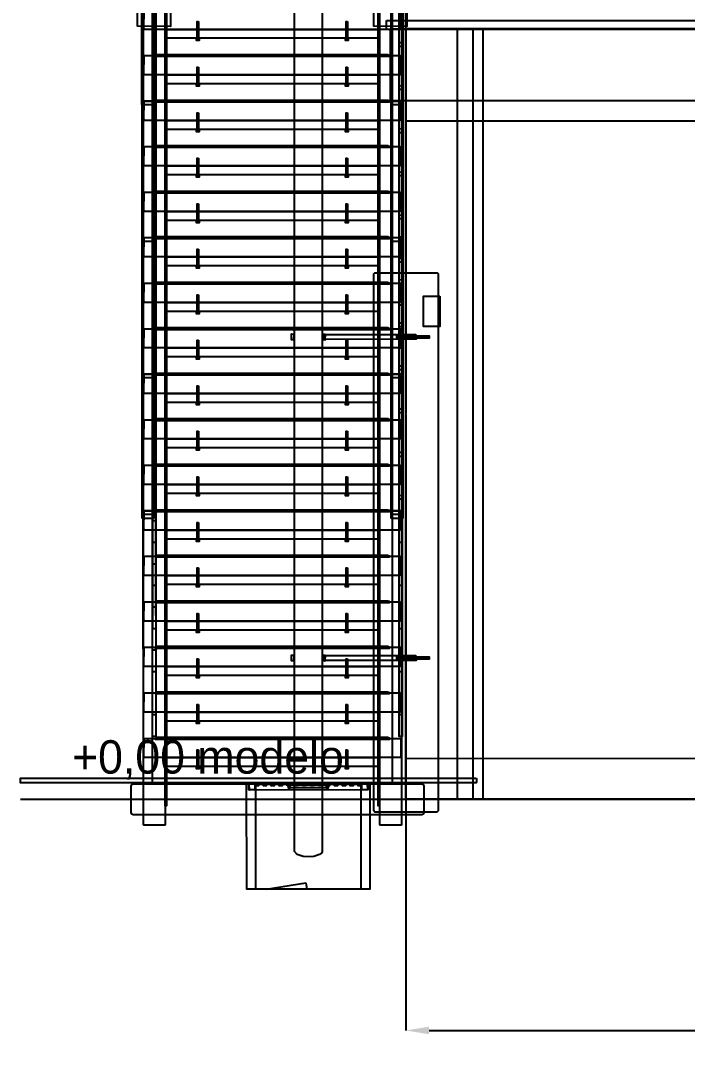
# Model space of a CAD drawing. Header units: metres. Extents: x 292.5 to 342.7, y -1 to 8.9.
# Drawn here: x 332.5 to 335.096, y -0.985 to 3.032 of the extents above; entities that cross this region are included whole.
import ezdxf

# ---------------------------------------------------------------- set-up
doc = ezdxf.new("R2010")
doc.units = ezdxf.units.M
for name, color, linetype in [('COTAS', 4, 'Continuous'), ('TEXTOS', 7, 'Continuous'), ('VISTA', 8, 'Continuous')]:
    doc.layers.add(name, color=color, linetype=linetype)
doc.dimstyles.get("Standard").update_dxf_attribs({"dimtxt": 2.5, "dimasz": 2.5, "dimexe": 1.25, "dimexo": 0.625, "dimtad": 1, "dimcen": 2.5, "dimazin": 3, "dimtfac": 1, "dimtmove": 0, "dimatfit": 3})

# ---------------------------------------------------------------- blocks, each defined once
blk = doc.blocks.new('_CLOSEDFILLED')
at = {"color": 0, "linetype": 'BYBLOCK'}
blk.add_solid([(-1, 0.164), (0, 0), (-1, -0.164)], dxfattribs=at)
blk = doc.blocks.new('*D2')
for p, q in [((334, 0), (334, -0.9)), ((342, 0), (342, -0.9)), ((334.09, -0.9), (337.935, -0.9)), ((338.065, -0.9), (341.91, -0.9))]:
    blk.add_line(p, q)
at = {"layer": 'Defpoints'}
for p in [(334, 0), (342, 0), (334, -0.9)]:
    blk.add_point(p, dxfattribs=at)
at = {"layer": 'COTAS', "xscale": 0.09, "yscale": 0.09, "rotation": 180}
blk.add_blockref('_CLOSEDFILLED', (334, -0.9), dxfattribs=at)
at = {"layer": 'COTAS', "xscale": 0.09, "yscale": 0.09}
blk.add_blockref('_CLOSEDFILLED', (342, -0.9), dxfattribs=at)
at = {"layer": 'COTAS', "insert": (338, -0.9), "char_height": 0.13, "attachment_point": 5}
blk.add_mtext('8', dxfattribs=at)

msp = doc.modelspace()

# ---------------------------------------------------------------- linework, layer by layer
at = {"layer": 'VISTA'}
msp.add_line((332.5, 0), (342.7, 0), dxfattribs=at)
for points in [[(333.5651, 6.5658), (333.5716, 6.5928), (333.5951, 6.6292), (333.7421, 6.7726), (333.745, 6.7855), (333.745, 6.897), (333.855, 6.897), (333.8544, 6.7715), (333.8489, 6.7441), (333.8379, 6.7184), (333.8122, 6.6859), (333.701, 6.5809), (333.6749, 6.5529), (333.6746, -0.2029), (333.6711, -0.2091), (333.664, -0.2147), (333.6417, -0.2226), (333.6278, -0.2243), (333.5996, -0.2228), (333.5768, -0.2152), (333.5656, -0.2035), (333.5651, 6.5658)], [(332.9725, 4.3148), (332.9742, 4.3165), (333.0158, 4.3165), (333.0175, 4.3148), (333.0175, 1.0952), (333.0158, 1.0935), (332.9742, 1.0935), (332.9732, 1.0942), (332.9725, 4.3148)], [(333.9425, 4.3148), (333.9442, 4.3165), (333.9858, 4.3165), (333.9875, 4.3148), (333.9875, 1.0952), (333.9858, 1.0935), (333.9442, 1.0935), (333.9432, 1.0942), (333.9425, 4.3148)], [(333.014, 3.9533), (333.025, 3.9543), (333.026, 3.0151), (333.014, 3.0151), (333.014, 3.9533)], [(333.974, 3.9533), (333.985, 3.9543), (333.986, 3.0151), (333.974, 3.0151), (333.974, 3.9533)], [(333.014, 3.8693), (333.025, 3.8703), (333.026, 2.9312), (333.014, 2.9312), (333.014, 3.8693)], [(333.974, 3.8693), (333.985, 3.8703), (333.986, 2.9312), (333.974, 2.9312), (333.974, 3.8693)], [(333.014, 3.7854), (333.025, 3.7864), (333.026, 2.8472), (333.014, 2.8472), (333.014, 3.7854)], [(333.974, 3.7854), (333.985, 3.7864), (333.986, 2.8472), (333.974, 2.8472), (333.974, 3.7854)], [(332.9775, 3.7668), (332.9792, 3.7685), (333.0108, 3.7685), (333.0125, 3.7668), (333.0125, 2.7198), (333.0108, 2.7181), (332.9782, 2.7189), (332.9775, 3.7668)], [(333.9475, 3.7668), (333.9492, 3.7685), (333.9808, 3.7685), (333.9825, 3.7668), (333.9825, 2.7198), (333.9808, 2.7181), (333.9482, 2.7189), (333.9475, 3.7668)], [(333.014, 3.7014), (333.025, 3.7024), (333.026, 2.7633), (333.014, 2.7633), (333.014, 3.7014)], [(333.974, 3.7014), (333.985, 3.7024), (333.986, 2.7633), (333.974, 2.7633), (333.974, 3.7014)], [(333.014, 3.6175), (333.025, 3.6185), (333.026, 2.6794), (333.014, 2.6794), (333.014, 3.6175)], [(333.974, 3.6175), (333.985, 3.6185), (333.986, 2.6794), (333.974, 2.6794), (333.974, 3.6175)], [(333.014, 3.5335), (333.025, 3.5345), (333.026, 2.5954), (333.014, 2.5954), (333.014, 3.5335)], [(333.974, 3.5335), (333.985, 3.5345), (333.986, 2.5954), (333.974, 2.5954), (333.974, 3.5335)], [(333.014, 3.4496), (333.025, 3.4506), (333.026, 2.5115), (333.014, 2.5115), (333.014, 3.4496)], [(333.974, 3.4496), (333.985, 3.4506), (333.986, 2.5115), (333.974, 2.5115), (333.974, 3.4496)], [(333.014, 3.3656), (333.025, 3.3666), (333.026, 2.4275), (333.014, 2.4275), (333.014, 3.3656)], [(333.974, 3.3656), (333.985, 3.3666), (333.986, 2.4275), (333.974, 2.4275), (333.974, 3.3656)], [(333.014, 3.2817), (333.025, 3.2827), (333.026, 2.3436), (333.014, 2.3436), (333.014, 3.2817)], [(333.974, 3.2817), (333.985, 3.2827), (333.986, 2.3436), (333.974, 2.3436), (333.974, 3.2817)], [(333.0844, 3.2387), (333.0837, 3.0093), (332.9556, 3.0101), (332.9556, 3.2387), (333.0844, 3.2387)], [(332.9775, 3.2352), (332.9792, 3.2369), (333.0108, 3.2369), (333.0125, 3.2352), (333.0125, 2.1882), (333.0108, 2.1865), (332.9782, 2.1872), (332.9775, 3.2352)], [(334.0044, 3.2387), (334.0037, 3.0093), (333.8756, 3.0101), (333.8756, 3.2387), (334.0044, 3.2387)], [(333.9475, 3.2352), (333.9492, 3.2369), (333.9808, 3.2369), (333.9825, 3.2352), (333.9825, 2.1882), (333.9808, 2.1865), (333.9482, 2.1872), (333.9475, 3.2352)], [(332.9775, 3.2086), (332.9792, 3.2103), (333.0608, 3.2103), (333.0625, 3.2086), (333.0625, -0.0986), (333.0617, -0.1001), (333.0608, -0.1003), (332.9792, -0.1003), (332.9782, -0.0997), (332.9775, 3.2086)], [(333.014, 3.1978), (333.025, 3.1987), (333.026, 2.2596), (333.014, 2.2596), (333.014, 3.1978)], [(333.0625, 3.175), (333.0685, 3.175), (333.0685, 2.987), (333.0625, 2.987), (333.0625, 3.175)], [(333.8915, 3.175), (333.8975, 3.175), (333.8975, 2.987), (333.8915, 2.987), (333.8915, 3.175)], [(333.8975, 3.2086), (333.8992, 3.2103), (333.9808, 3.2103), (333.9825, 3.2086), (333.9825, -0.0986), (333.9817, -0.1001), (333.9808, -0.1003), (333.8992, -0.1003), (333.8982, -0.0997), (333.8975, 3.2086)], [(333.974, 3.1978), (333.985, 3.1987), (333.986, 2.2596), (333.974, 2.2596), (333.974, 3.1978)], [(342, 3.2), (342, 3), (334, 3), (334, 3.2), (342, 3.2)], [(333.014, 3.1138), (333.025, 3.1148), (333.026, 2.1757), (333.014, 2.1757), (333.014, 3.1138)], [(333.974, 3.1138), (333.985, 3.1148), (333.986, 2.1757), (333.974, 2.1757), (333.974, 3.1138)], [(332.9835, 3.0728), (333.9765, 3.0728), (333.979, 3.0718), (333.98, 3.0693), (333.98, 3.0013), (333.979, 2.9988), (333.9765, 2.9978), (332.9835, 2.9978), (332.981, 2.9988), (332.98, 3.0013), (332.9806, 3.0713), (332.9835, 3.0728)], [(333.014, 3.0299), (333.025, 3.0309), (333.026, 2.0917), (333.014, 2.0917), (333.014, 3.0299)], [(333.193, 3.0278), (333.193, 2.9578), (333.187, 2.9578), (333.1874, 3.0278), (333.193, 3.0278)], [(333.773, 3.0278), (333.773, 2.9578), (333.767, 2.9578), (333.7674, 3.0278), (333.773, 3.0278)], [(333.925, 3.0325), (342.075, 3.0325), (342.075, 2.9975), (333.925, 2.9975), (333.925, 3.0325)], [(333.974, 3.0299), (333.985, 3.0309), (333.986, 2.0917), (333.974, 2.0917), (333.974, 3.0299)], [(332.9559, 3.0115), (332.9559, 3.0115), (332.956, 3.0112), (332.9559, 3.0115)], [(332.9813, 2.9991), (332.9817, 2.9988), (332.9817, 2.9995), (332.9813, 2.9991)], [(333.0625, 2.9978), (333.0685, 2.9978), (333.0685, 2.8098), (333.0625, 2.8098), (333.0625, 2.9978)], [(333.0691, 2.9628), (333.0685, 2.9973), (333.8909, 2.9978), (333.8909, 2.9628), (333.0691, 2.9628)], [(333.8759, 3.0115), (333.8759, 3.0115), (333.876, 3.0112), (333.8759, 3.0115)], [(333.8915, 2.9978), (333.8975, 2.9978), (333.8975, 2.8098), (333.8915, 2.8098), (333.8915, 2.9978)], [(333.94, 2.9955), (333.9445, 3), (342.0555, 3), (342.06, 2.9955), (342.06, 2.7245), (342.0555, 2.72), (333.9445, 2.72), (333.94, 2.7245), (333.94, 2.9955)], [(333.9783, 2.9988), (333.979, 2.9995), (333.9783, 2.9995), (333.9783, 2.9988)], [(334, 2.9955), (334.0019, 2.9992), (341.9955, 3), (341.9992, 2.9981), (342, 0.0045), (341.9981, 0.0008), (334.0045, 0), (334, 0.0045), (334, 2.9955)], [(334, 2.9955), (334.0045, 3), (334.2555, 3), (334.26, 2.9955), (334.26, 0.0045), (334.2555, 0), (334.0045, 0), (334, 0.0045), (334, 2.9955)], [(334, 2.9955), (334.0045, 3), (334.1955, 3), (334.2, 2.9955), (334.2, 0.0045), (334.1955, 0), (334.0045, 0), (334, 0.0045), (334, 2.9955)], [(334, 2.9955), (334.0045, 3), (334.2955, 3), (334.3, 2.9955), (334.3, 0.0045), (334.2955, 0), (334.0045, 0), (334, 0.0045), (334, 2.9955)], [(334, 2.9983), (334.0017, 3), (334.2983, 3), (334.3, 2.9983), (334.3, 0.0017), (334.2983, 0), (334.0008, 0.0005), (334, 2.9983)], [(334.0008, 2.9981), (334.0045, 3), (334.2981, 2.9992), (334.3, 2.9955), (334.2992, 2.6419), (334.2955, 2.64), (334.0045, 2.64), (334, 2.6445), (334.0008, 2.9981)], [(334, 2.9955), (334.0045, 3), (334.2955, 3), (334.3, 2.9955), (334.3, 0.0045), (334.2955, 0), (334.0045, 0), (334, 0.0045), (334, 2.9955)], [(334, 2.9955), (334.0045, 3), (341.9955, 3), (342, 2.9955), (342, 2.6445), (341.9955, 2.64), (334.0045, 2.64), (334, 2.6445), (334, 2.9955)], [(334.0013, 2.9987), (336.7487, 2.9987), (336.7487, 0.0013), (334.0045, 0), (334, 0.0045), (334.0013, 2.9987)], [(333.014, 2.9459), (333.025, 2.9469), (333.026, 2.0078), (333.014, 2.0078), (333.014, 2.9459)], [(333.1955, 2.9628), (333.1955, 2.9538), (333.1845, 2.9538), (333.1852, 2.9628), (333.1955, 2.9628)], [(333.7755, 2.9628), (333.7755, 2.9538), (333.7645, 2.9538), (333.7652, 2.9628), (333.7755, 2.9628)], [(333.974, 2.9459), (333.985, 2.9469), (333.986, 2.0078), (333.974, 2.0078), (333.974, 2.9459)], [(332.9835, 2.8956), (333.9765, 2.8956), (333.979, 2.8945), (333.98, 2.8921), (333.98, 2.8241), (333.979, 2.8216), (333.9765, 2.8206), (332.9835, 2.8206), (332.981, 2.8216), (332.98, 2.8241), (332.9806, 2.8941), (332.9835, 2.8956)], [(332.9817, 2.8938), (332.9817, 2.8945), (332.981, 2.8938), (332.9817, 2.8938)], [(333.025, 2.8976), (333.935, 2.8976), (333.935, 2.8916), (333.025, 2.8916), (333.025, 2.8976)], [(333.0307, 2.9006), (333.93, 2.8999), (333.9293, 2.8956), (333.0302, 2.8963), (333.0307, 2.9006)], [(333.9783, 2.8945), (333.9783, 2.8938), (333.979, 2.8938), (333.9783, 2.8945)], [(333.014, 2.862), (333.025, 2.863), (333.026, 1.9238), (333.014, 1.9238), (333.014, 2.862)], [(333.974, 2.862), (333.985, 2.863), (333.986, 1.9238), (333.974, 1.9238), (333.974, 2.862)], [(332.9813, 2.8218), (332.9817, 2.8216), (332.9817, 2.8223), (332.9813, 2.8218)], [(333.0625, 2.8206), (333.0685, 2.8206), (333.0685, 2.6326), (333.0625, 2.6326), (333.0625, 2.8206)], [(333.0691, 2.7856), (333.0685, 2.8201), (333.8909, 2.8206), (333.8909, 2.7856), (333.0691, 2.7856)], [(333.193, 2.8506), (333.193, 2.7806), (333.187, 2.7806), (333.1874, 2.8506), (333.193, 2.8506)], [(333.773, 2.8506), (333.773, 2.7806), (333.767, 2.7806), (333.7674, 2.8506), (333.773, 2.8506)], [(333.8915, 2.8206), (333.8975, 2.8206), (333.8975, 2.6326), (333.8915, 2.6326), (333.8915, 2.8206)], [(333.9783, 2.8216), (333.979, 2.8223), (333.9783, 2.8223), (333.9783, 2.8216)], [(333.014, 2.778), (333.025, 2.779), (333.026, 1.8399), (333.014, 1.8399), (333.014, 2.778)], [(333.1955, 2.7856), (333.1955, 2.7766), (333.1845, 2.7766), (333.1852, 2.7856), (333.1955, 2.7856)], [(333.7755, 2.7856), (333.7755, 2.7766), (333.7645, 2.7766), (333.7652, 2.7856), (333.7755, 2.7856)], [(333.974, 2.778), (333.985, 2.779), (333.986, 1.8399), (333.974, 1.8399), (333.974, 2.778)], [(332.9775, 2.7035), (332.9792, 2.7052), (333.0108, 2.7052), (333.0125, 2.7035), (333.0125, 1.6565), (333.0108, 1.6548), (332.9782, 1.6555), (332.9775, 2.7035)], [(332.9782, 2.7031), (332.9782, 2.7035), (332.9782, 2.7031), (332.9782, 2.7031)], [(332.9835, 2.7183), (333.9765, 2.7183), (333.979, 2.7173), (333.98, 2.7148), (333.98, 2.6468), (333.979, 2.6444), (333.9765, 2.6433), (332.9835, 2.6433), (332.981, 2.6444), (332.98, 2.6468), (332.9806, 2.7169), (332.9835, 2.7183)], [(332.9817, 2.7166), (332.9817, 2.7173), (332.981, 2.7166), (332.9817, 2.7166)], [(333.014, 2.6941), (333.025, 2.6951), (333.026, 1.7559), (333.025, 1.7549), (333.014, 1.7559), (333.014, 2.6941)], [(333.025, 2.7203), (333.935, 2.7203), (333.935, 2.7143), (333.025, 2.7143), (333.025, 2.7203)], [(333.0307, 2.7233), (333.93, 2.7226), (333.9293, 2.7183), (333.0302, 2.719), (333.0307, 2.7233)], [(333.9475, 2.7035), (333.9492, 2.7052), (333.9808, 2.7052), (333.9825, 2.7035), (333.9825, 1.6565), (333.9808, 1.6548), (333.9482, 1.6555), (333.9475, 2.7035)], [(333.9482, 2.7031), (333.9482, 2.7035), (333.9482, 2.7031), (333.9482, 2.7031)], [(333.974, 2.6941), (333.985, 2.6951), (333.986, 1.7559), (333.985, 1.7549), (333.974, 1.7559), (333.974, 2.6941)], [(333.9783, 2.7173), (333.9783, 2.7166), (333.979, 2.7166), (333.9783, 2.7173)], [(333.193, 2.6733), (333.193, 2.6033), (333.187, 2.6033), (333.1874, 2.6733), (333.193, 2.6733)], [(333.773, 2.6733), (333.773, 2.6033), (333.767, 2.6033), (333.7674, 2.6733), (333.773, 2.6733)], [(332.981, 2.6447), (332.981, 2.6447), (332.9813, 2.6446), (332.981, 2.6447)], [(332.9813, 2.6446), (332.9817, 2.6444), (332.9817, 2.6451), (332.9813, 2.6446)], [(333.014, 2.6101), (333.025, 2.6111), (333.026, 1.672), (333.014, 1.672), (333.014, 2.6101)], [(333.0625, 2.6433), (333.0685, 2.6433), (333.0685, 2.4553), (333.0625, 2.4553), (333.0625, 2.6433)], [(333.0691, 2.6083), (333.0685, 2.6428), (333.8909, 2.6433), (333.8909, 2.6083), (333.0691, 2.6083)], [(333.8915, 2.6433), (333.8975, 2.6433), (333.8975, 2.4553), (333.8915, 2.4553), (333.8915, 2.6433)], [(333.974, 2.6101), (333.985, 2.6111), (333.986, 1.672), (333.974, 1.672), (333.974, 2.6101)], [(333.9783, 2.6444), (333.979, 2.6451), (333.9783, 2.6451), (333.9783, 2.6444)], [(333.1955, 2.6083), (333.1955, 2.5993), (333.1845, 2.5993), (333.1852, 2.6083), (333.1955, 2.6083)], [(333.7755, 2.6083), (333.7755, 2.5993), (333.7645, 2.5993), (333.7652, 2.6083), (333.7755, 2.6083)], [(332.9835, 2.5411), (333.9765, 2.5411), (333.979, 2.5401), (333.98, 2.5376), (333.98, 2.4696), (333.979, 2.4671), (333.9765, 2.4661), (332.9835, 2.4661), (332.981, 2.4671), (332.98, 2.4696), (332.9806, 2.5396), (332.9835, 2.5411)], [(332.9817, 2.5394), (332.9817, 2.5401), (332.981, 2.5394), (332.9817, 2.5394)], [(333.025, 2.5431), (333.935, 2.5431), (333.935, 2.5371), (333.025, 2.5371), (333.025, 2.5431)], [(333.0307, 2.5461), (333.93, 2.5454), (333.9293, 2.5411), (333.0302, 2.5418), (333.0307, 2.5461)], [(333.9783, 2.5401), (333.9783, 2.5394), (333.979, 2.5394), (333.9783, 2.5401)], [(333.979, 2.5397), (333.9787, 2.5398), (333.979, 2.5397), (333.979, 2.5397)], [(333.014, 2.5262), (333.025, 2.5272), (333.026, 1.588), (333.025, 1.587), (333.015, 1.587), (333.0143, 1.5873), (333.014, 2.5262)], [(333.193, 2.4961), (333.193, 2.4261), (333.187, 2.4261), (333.1874, 2.4961), (333.193, 2.4961)], [(333.773, 2.4961), (333.773, 2.4261), (333.767, 2.4261), (333.7674, 2.4961), (333.773, 2.4961)], [(333.974, 2.5262), (333.985, 2.5272), (333.986, 1.588), (333.985, 1.587), (333.975, 1.587), (333.9743, 1.5873), (333.974, 2.5262)], [(332.9813, 2.4674), (332.9817, 2.4671), (332.9817, 2.4679), (332.9813, 2.4674)], [(333.0625, 2.4661), (333.0685, 2.4661), (333.0685, 2.2781), (333.0625, 2.2781), (333.0625, 2.4661)], [(333.0691, 2.4311), (333.0685, 2.4656), (333.8909, 2.4661), (333.8909, 2.4311), (333.0691, 2.4311)], [(333.8915, 2.4661), (333.8975, 2.4661), (333.8975, 2.2781), (333.8915, 2.2781), (333.8915, 2.4661)], [(333.9783, 2.4671), (333.979, 2.4679), (333.9783, 2.4679), (333.9783, 2.4671)], [(333.014, 2.4422), (333.025, 2.4432), (333.026, 1.5041), (333.014, 1.5041), (333.014, 2.4422)], [(333.1955, 2.4311), (333.1955, 2.4221), (333.1845, 2.4221), (333.1852, 2.4311), (333.1955, 2.4311)], [(333.7755, 2.4311), (333.7755, 2.4221), (333.7645, 2.4221), (333.7652, 2.4311), (333.7755, 2.4311)], [(333.974, 2.4422), (333.985, 2.4432), (333.986, 1.5041), (333.974, 1.5041), (333.974, 2.4422)], [(332.9835, 2.3639), (333.9765, 2.3639), (333.979, 2.3629), (333.98, 2.3604), (333.98, 2.2924), (333.979, 2.2899), (333.9765, 2.2889), (332.9835, 2.2889), (332.981, 2.2899), (332.98, 2.2924), (332.9806, 2.3624), (332.9835, 2.3639)], [(332.9817, 2.3621), (332.9817, 2.3629), (332.981, 2.3621), (332.9817, 2.3621)], [(333.014, 2.3583), (333.025, 2.3593), (333.026, 1.4201), (333.014, 1.4201), (333.014, 2.3583)], [(333.025, 2.3659), (333.935, 2.3659), (333.935, 2.3599), (333.025, 2.3599), (333.025, 2.3659)], [(333.0307, 2.3689), (333.93, 2.3682), (333.9293, 2.3639), (333.0302, 2.3646), (333.0307, 2.3689)], [(333.974, 2.3583), (333.985, 2.3593), (333.986, 1.4201), (333.974, 1.4201), (333.974, 2.3583)], [(333.9783, 2.3629), (333.9783, 2.3621), (333.979, 2.3621), (333.9783, 2.3629)], [(332.981, 2.2903), (332.981, 2.2903), (332.9813, 2.2902), (332.981, 2.2903)], [(332.9813, 2.2902), (332.9817, 2.2899), (332.9817, 2.2906), (332.9813, 2.2902)], [(333.193, 2.3189), (333.193, 2.2489), (333.187, 2.2489), (333.1874, 2.3189), (333.193, 2.3189)], [(333.773, 2.3189), (333.773, 2.2489), (333.767, 2.2489), (333.7674, 2.3189), (333.773, 2.3189)], [(333.9783, 2.2899), (333.979, 2.2906), (333.9783, 2.2906), (333.9783, 2.2899)], [(333.014, 2.2743), (333.025, 2.2753), (333.026, 1.3362), (333.025, 1.3352), (333.015, 1.3352), (333.0143, 1.3355), (333.014, 2.2743)], [(333.0625, 2.2889), (333.0685, 2.2889), (333.0685, 2.1009), (333.0625, 2.1009), (333.0625, 2.2889)], [(333.0691, 2.2539), (333.0685, 2.2884), (333.8909, 2.2889), (333.8909, 2.2539), (333.0691, 2.2539)], [(333.1955, 2.2539), (333.1955, 2.2449), (333.1845, 2.2449), (333.1852, 2.2539), (333.1955, 2.2539)], [(333.7755, 2.2539), (333.7755, 2.2449), (333.7645, 2.2449), (333.7652, 2.2539), (333.7755, 2.2539)], [(333.8915, 2.2889), (333.8975, 2.2889), (333.8975, 2.1009), (333.8915, 2.1009), (333.8915, 2.2889)], [(333.974, 2.2743), (333.985, 2.2753), (333.986, 1.3362), (333.985, 1.3352), (333.975, 1.3352), (333.9743, 1.3355), (333.974, 2.2743)], [(332.9775, 2.1718), (332.9792, 2.1735), (333.0108, 2.1735), (333.0125, 2.1718), (333.0125, 1.1248), (333.0108, 1.1231), (332.9782, 1.1239), (332.9775, 2.1718)], [(332.9835, 2.1867), (333.9765, 2.1867), (333.979, 2.1856), (333.98, 2.1832), (333.98, 2.1152), (333.979, 2.1127), (333.9765, 2.1117), (332.9835, 2.1117), (332.981, 2.1127), (332.98, 2.1152), (332.9806, 2.1852), (332.9835, 2.1867)], [(332.9817, 2.1849), (332.9817, 2.1856), (332.981, 2.1849), (332.9817, 2.1849)], [(333.0117, 2.1719), (333.0118, 2.1719), (333.0117, 2.1719), (333.0117, 2.1719)], [(333.014, 2.1904), (333.025, 2.1914), (333.026, 1.2523), (333.014, 1.2523), (333.014, 2.1904)], [(333.025, 2.1887), (333.935, 2.1887), (333.935, 2.1827), (333.025, 2.1827), (333.025, 2.1887)], [(333.0307, 2.1917), (333.93, 2.191), (333.9293, 2.1867), (333.0302, 2.1874), (333.0307, 2.1917)], [(333.9475, 2.1718), (333.9492, 2.1735), (333.9808, 2.1735), (333.9825, 2.1718), (333.9825, 1.1248), (333.9808, 1.1231), (333.9482, 1.1239), (333.9475, 2.1718)], [(333.974, 2.1904), (333.985, 2.1914), (333.986, 1.2523), (333.974, 1.2523), (333.974, 2.1904)], [(333.9783, 2.1856), (333.9783, 2.1849), (333.979, 2.1849), (333.9783, 2.1856)], [(333.193, 2.1417), (333.193, 2.0717), (333.187, 2.0717), (333.1874, 2.1417), (333.193, 2.1417)], [(333.773, 2.1417), (333.773, 2.0717), (333.767, 2.0717), (333.7674, 2.1417), (333.773, 2.1417)], [(332.9813, 2.113), (332.9817, 2.1127), (332.9817, 2.1134), (332.9813, 2.113)], [(333.014, 2.1064), (333.025, 2.1074), (333.026, 1.1683), (333.014, 1.1683), (333.014, 2.1064)], [(333.0625, 2.1117), (333.0685, 2.1117), (333.0685, 1.9237), (333.0625, 1.9237), (333.0625, 2.1117)], [(333.0691, 2.0767), (333.0685, 2.1112), (333.8909, 2.1117), (333.8909, 2.0767), (333.0691, 2.0767)], [(333.8915, 2.1117), (333.8975, 2.1117), (333.8975, 1.9237), (333.8915, 1.9237), (333.8915, 2.1117)], [(333.974, 2.1064), (333.985, 2.1074), (333.986, 1.1683), (333.974, 1.1683), (333.974, 2.1064)], [(333.9783, 2.1127), (333.979, 2.1134), (333.9783, 2.1134), (333.9783, 2.1127)], [(333.1955, 2.0767), (333.1955, 2.0677), (333.1845, 2.0677), (333.1852, 2.0767), (333.1955, 2.0767)], [(333.7755, 2.0767), (333.7755, 2.0677), (333.7645, 2.0677), (333.7652, 2.0767), (333.7755, 2.0767)], [(333.875, 2.0455), (333.8795, 2.05), (334.1205, 2.05), (334.125, 2.0455), (334.125, -0.0455), (334.1205, -0.05), (333.8795, -0.05), (333.875, -0.0455), (333.875, 2.0455)], [(332.9835, 2.0094), (333.9765, 2.0094), (333.979, 2.0084), (333.98, 2.0059), (333.98, 1.9379), (333.979, 1.9355), (333.9765, 1.9344), (332.9835, 1.9344), (332.981, 1.9355), (332.98, 1.9379), (332.9806, 2.008), (332.9835, 2.0094)], [(333.014, 2.0225), (333.025, 2.0235), (333.026, 1.0844), (333.014, 1.0844), (333.014, 2.0225)], [(333.025, 2.0114), (333.935, 2.0114), (333.935, 2.0054), (333.025, 2.0054), (333.025, 2.0114)], [(333.0307, 2.0144), (333.93, 2.0137), (333.9293, 2.0094), (333.0302, 2.0101), (333.0307, 2.0144)], [(333.974, 2.0225), (333.985, 2.0235), (333.986, 1.0844), (333.974, 1.0844), (333.974, 2.0225)], [(332.9817, 2.0077), (332.9817, 2.0084), (332.981, 2.0077), (332.9817, 2.0077)], [(333.9783, 2.0084), (333.9783, 2.0077), (333.979, 2.0077), (333.9783, 2.0084)], [(332.9813, 1.9357), (332.9817, 1.9355), (332.9817, 1.9362), (332.9813, 1.9357)], [(333.014, 1.9385), (333.0143, 1.9392), (333.015, 1.9395), (333.025, 1.9395), (333.0257, 1.9392), (333.026, 1.9385), (333.026, 1.0004), (333.014, 1.0004), (333.014, 1.9385)], [(333.0144, 1.9392), (333.0144, 1.9392), (333.0143, 1.9392), (333.0144, 1.9392)], [(333.0256, 1.9392), (333.0256, 1.9392), (333.0257, 1.9392), (333.0256, 1.9392)], [(333.0625, 1.9344), (333.0685, 1.9344), (333.0685, 1.7465), (333.0625, 1.7465), (333.0625, 1.9344)], [(333.0691, 1.8994), (333.0685, 1.9339), (333.8909, 1.9344), (333.8909, 1.8994), (333.0691, 1.8994)], [(333.193, 1.9644), (333.193, 1.8944), (333.187, 1.8944), (333.1874, 1.9644), (333.193, 1.9644)], [(333.773, 1.9644), (333.773, 1.8944), (333.767, 1.8944), (333.7674, 1.9644), (333.773, 1.9644)], [(333.8915, 1.9344), (333.8975, 1.9344), (333.8975, 1.7465), (333.8915, 1.7465), (333.8915, 1.9344)], [(333.974, 1.9385), (333.9743, 1.9392), (333.975, 1.9395), (333.985, 1.9395), (333.9857, 1.9392), (333.986, 1.9385), (333.986, 1.0004), (333.974, 1.0004), (333.974, 1.9385)], [(333.9744, 1.9392), (333.9744, 1.9392), (333.9743, 1.9392), (333.9744, 1.9392)], [(333.9783, 1.9355), (333.979, 1.9362), (333.9783, 1.9362), (333.9783, 1.9355)], [(333.9856, 1.9392), (333.9856, 1.9392), (333.9857, 1.9392), (333.9856, 1.9392)], [(334.1319, 1.9594), (334.1319, 1.8406), (334.0681, 1.8406), (334.0681, 1.9594), (334.1319, 1.9594)], [(333.1955, 1.8994), (333.1955, 1.8904), (333.1845, 1.8904), (333.1852, 1.8994), (333.1955, 1.8994)], [(333.7755, 1.8994), (333.7755, 1.8904), (333.7645, 1.8904), (333.7652, 1.8994), (333.7755, 1.8994)], [(333.014, 1.8546), (333.025, 1.8556), (333.026, 0.9165), (333.025, 0.9155), (333.015, 0.9155), (333.0143, 0.9158), (333.014, 1.8546)], [(333.974, 1.8546), (333.985, 1.8556), (333.986, 0.9165), (333.985, 0.9155), (333.975, 0.9155), (333.9743, 0.9158), (333.974, 1.8546)], [(332.9835, 1.8322), (333.9765, 1.8322), (333.979, 1.8312), (333.98, 1.8287), (333.98, 1.7607), (333.979, 1.7582), (333.9765, 1.7572), (332.9835, 1.7572), (332.981, 1.7582), (332.98, 1.7607), (332.9806, 1.8307), (332.9835, 1.8322)], [(332.9817, 1.8305), (332.9817, 1.8312), (332.981, 1.8305), (332.9817, 1.8305)], [(333.025, 1.8342), (333.935, 1.8342), (333.935, 1.8282), (333.025, 1.8282), (333.025, 1.8342)], [(333.0307, 1.8372), (333.93, 1.8365), (333.9293, 1.8322), (333.0302, 1.8329), (333.0307, 1.8372)], [(333.5635, 1.811), (333.5625, 1.788), (333.5545, 1.789), (333.5548, 1.8117), (333.5635, 1.811)], [(333.6855, 1.811), (333.6845, 1.788), (333.6765, 1.789), (333.6768, 1.8117), (333.6855, 1.811)], [(334.039, 1.81), (334.04, 1.791), (333.682, 1.79), (333.6813, 1.8097), (334.039, 1.81)], [(333.9783, 1.8312), (333.9783, 1.8305), (333.979, 1.8305), (333.9783, 1.8312)], [(333.014, 1.7706), (333.025, 1.7716), (333.026, 0.8325), (333.014, 0.8325), (333.014, 1.7706)], [(333.193, 1.7872), (333.193, 1.7172), (333.187, 1.7172), (333.1874, 1.7872), (333.193, 1.7872)], [(333.773, 1.7872), (333.773, 1.7172), (333.767, 1.7172), (333.7674, 1.7872), (333.773, 1.7872)], [(333.965, 1.805), (334.09, 1.805), (334.09, 1.795), (333.965, 1.7957), (333.965, 1.805)], [(333.974, 1.7706), (333.985, 1.7716), (333.986, 0.8325), (333.974, 0.8325), (333.974, 1.7706)], [(332.9813, 1.7585), (332.9817, 1.7583), (332.9817, 1.759), (332.9813, 1.7585)], [(333.0259, 1.7559), (333.0259, 1.7559), (333.026, 1.7559), (333.0259, 1.7559)], [(333.0625, 1.7572), (333.0685, 1.7572), (333.0685, 1.5692), (333.0625, 1.5692), (333.0625, 1.7572)], [(333.0691, 1.7222), (333.0685, 1.7567), (333.8909, 1.7572), (333.8909, 1.7222), (333.0691, 1.7222)], [(333.8915, 1.7572), (333.8975, 1.7572), (333.8975, 1.5692), (333.8915, 1.5692), (333.8915, 1.7572)], [(333.9783, 1.7583), (333.979, 1.759), (333.9783, 1.759), (333.9783, 1.7583)], [(333.9859, 1.7559), (333.9859, 1.7559), (333.986, 1.7559), (333.9859, 1.7559)], [(333.014, 1.6867), (333.0143, 1.6874), (333.015, 1.6877), (333.025, 1.6877), (333.0257, 1.6874), (333.026, 1.6867), (333.026, 0.7486), (333.014, 0.7486), (333.014, 1.6867)], [(333.0144, 1.6873), (333.0144, 1.6873), (333.0143, 1.6874), (333.0144, 1.6873)], [(333.0256, 1.6873), (333.0256, 1.6873), (333.0257, 1.6874), (333.0256, 1.6873)], [(333.1955, 1.7222), (333.1955, 1.7132), (333.1845, 1.7132), (333.1852, 1.7222), (333.1955, 1.7222)], [(333.7755, 1.7222), (333.7755, 1.7132), (333.7645, 1.7132), (333.7652, 1.7222), (333.7755, 1.7222)], [(333.974, 1.6867), (333.9743, 1.6874), (333.975, 1.6877), (333.985, 1.6877), (333.9857, 1.6874), (333.986, 1.6867), (333.986, 0.7486), (333.974, 0.7486), (333.974, 1.6867)], [(333.9744, 1.6873), (333.9744, 1.6873), (333.9743, 1.6874), (333.9744, 1.6873)], [(333.9856, 1.6873), (333.9856, 1.6873), (333.9857, 1.6874), (333.9856, 1.6873)], [(332.9835, 1.655), (333.9765, 1.655), (333.979, 1.654), (333.98, 1.6515), (333.98, 1.5835), (333.979, 1.581), (333.9765, 1.58), (332.9835, 1.58), (332.981, 1.581), (332.98, 1.5835), (332.9806, 1.6535), (332.9835, 1.655)], [(332.9817, 1.6533), (332.9817, 1.654), (332.981, 1.6533), (332.9817, 1.6533)], [(333.025, 1.657), (333.935, 1.657), (333.935, 1.651), (333.025, 1.651), (333.025, 1.657)], [(333.0307, 1.66), (333.93, 1.6593), (333.9293, 1.655), (333.0302, 1.6557), (333.0307, 1.66)], [(333.9783, 1.654), (333.9783, 1.6533), (333.979, 1.6533), (333.9783, 1.654)], [(332.9775, 1.6402), (332.9792, 1.6419), (333.0108, 1.6419), (333.0125, 1.6402), (333.0125, 0.5932), (333.0108, 0.5915), (332.9782, 0.5922), (332.9775, 1.6402)], [(333.0122, 1.6403), (333.012, 1.6406), (333.0122, 1.6403), (333.0122, 1.6403)], [(333.0122, 1.6397), (333.0122, 1.6397), (333.0122, 1.6397), (333.0122, 1.6397)], [(333.193, 1.61), (333.193, 1.54), (333.187, 1.54), (333.1874, 1.61), (333.193, 1.61)], [(333.773, 1.61), (333.773, 1.54), (333.767, 1.54), (333.7674, 1.61), (333.773, 1.61)], [(333.9475, 1.6402), (333.9492, 1.6419), (333.9808, 1.6419), (333.9825, 1.6402), (333.9825, 0.5932), (333.9808, 0.5915), (333.9482, 0.5922), (333.9475, 1.6402)], [(333.9822, 1.6403), (333.982, 1.6406), (333.9822, 1.6403), (333.9822, 1.6403)], [(333.9822, 1.6397), (333.9822, 1.6397), (333.9822, 1.6397), (333.9822, 1.6397)], [(332.9813, 1.5813), (332.9817, 1.581), (332.9817, 1.5817), (332.9813, 1.5813)], [(333.014, 1.6027), (333.025, 1.6038), (333.026, 0.6646), (333.025, 0.6636), (333.015, 0.6636), (333.0143, 0.6639), (333.014, 1.6027)], [(333.0144, 1.5874), (333.0144, 1.5874), (333.0143, 1.5873), (333.0144, 1.5874)], [(333.0625, 1.58), (333.0685, 1.58), (333.0685, 1.392), (333.0625, 1.392), (333.0625, 1.58)], [(333.0691, 1.545), (333.0685, 1.5795), (333.8909, 1.58), (333.8909, 1.545), (333.0691, 1.545)], [(333.8915, 1.58), (333.8975, 1.58), (333.8975, 1.392), (333.8915, 1.392), (333.8915, 1.58)], [(333.974, 1.6027), (333.985, 1.6038), (333.986, 0.6646), (333.985, 0.6636), (333.975, 0.6636), (333.9743, 0.6639), (333.974, 1.6027)], [(333.9744, 1.5874), (333.9744, 1.5874), (333.9743, 1.5873), (333.9744, 1.5874)], [(333.9783, 1.581), (333.979, 1.5817), (333.9783, 1.5817), (333.9783, 1.581)], [(333.1955, 1.545), (333.1955, 1.536), (333.1845, 1.536), (333.1852, 1.545), (333.1955, 1.545)], [(333.7755, 1.545), (333.7755, 1.536), (333.7645, 1.536), (333.7652, 1.545), (333.7755, 1.545)], [(333.014, 1.5188), (333.0143, 1.5195), (333.015, 1.5198), (333.025, 1.5198), (333.0257, 1.5195), (333.026, 1.5188), (333.026, 0.5807), (333.014, 0.5807), (333.014, 1.5188)], [(333.0141, 1.5188), (333.0141, 1.5188), (333.014, 1.5188), (333.0141, 1.5188)], [(333.0144, 1.5194), (333.0144, 1.5194), (333.0143, 1.5195), (333.0144, 1.5194)], [(333.0256, 1.5194), (333.0256, 1.5194), (333.0257, 1.5195), (333.0256, 1.5194)], [(333.974, 1.5188), (333.9743, 1.5195), (333.975, 1.5198), (333.985, 1.5198), (333.9857, 1.5195), (333.986, 1.5188), (333.986, 0.5807), (333.974, 0.5807), (333.974, 1.5188)], [(333.9741, 1.5188), (333.9741, 1.5188), (333.974, 1.5188), (333.9741, 1.5188)], [(333.9744, 1.5194), (333.9744, 1.5194), (333.9743, 1.5195), (333.9744, 1.5194)], [(333.9856, 1.5194), (333.9856, 1.5194), (333.9857, 1.5195), (333.9856, 1.5194)], [(332.9835, 1.4778), (333.9765, 1.4778), (333.979, 1.4768), (333.98, 1.4743), (333.98, 1.4063), (333.979, 1.4038), (333.9765, 1.4028), (332.9835, 1.4028), (332.981, 1.4038), (332.98, 1.4063), (332.9806, 1.4763), (332.9835, 1.4778)], [(332.9817, 1.476), (332.9817, 1.4767), (332.981, 1.476), (332.9817, 1.476)], [(333.025, 1.4798), (333.935, 1.4798), (333.935, 1.4738), (333.025, 1.4738), (333.025, 1.4798)], [(333.0307, 1.4828), (333.93, 1.4821), (333.9293, 1.4778), (333.0302, 1.4785), (333.0307, 1.4828)], [(333.9783, 1.4767), (333.9783, 1.476), (333.979, 1.476), (333.9783, 1.4767)], [(333.014, 1.4349), (333.025, 1.4359), (333.026, 0.4967), (333.014, 0.4967), (333.014, 1.4349)], [(333.193, 1.4328), (333.193, 1.3628), (333.187, 1.3628), (333.1874, 1.4328), (333.193, 1.4328)], [(333.773, 1.4328), (333.773, 1.3628), (333.767, 1.3628), (333.7674, 1.4328), (333.773, 1.4328)], [(333.974, 1.4349), (333.985, 1.4359), (333.986, 0.4967), (333.974, 0.4967), (333.974, 1.4349)], [(332.9813, 1.4041), (332.9817, 1.4038), (332.9817, 1.4045), (332.9813, 1.4041)], [(333.0625, 1.4028), (333.0685, 1.4028), (333.0685, 1.2148), (333.0625, 1.2148), (333.0625, 1.4028)], [(333.0691, 1.3678), (333.0685, 1.4023), (333.8909, 1.4028), (333.8909, 1.3678), (333.0691, 1.3678)], [(333.1955, 1.3678), (333.1955, 1.3588), (333.1845, 1.3588), (333.1852, 1.3678), (333.1955, 1.3678)], [(333.7755, 1.3678), (333.7755, 1.3588), (333.7645, 1.3588), (333.7652, 1.3678), (333.7755, 1.3678)], [(333.8915, 1.4028), (333.8975, 1.4028), (333.8975, 1.2148), (333.8915, 1.2148), (333.8915, 1.4028)], [(333.9783, 1.4038), (333.979, 1.4045), (333.9783, 1.4045), (333.9783, 1.4038)], [(333.014, 1.3509), (333.025, 1.3519), (333.026, 0.4128), (333.025, 0.4118), (333.014, 0.4128), (333.014, 1.3509)], [(333.0144, 1.3356), (333.0144, 1.3356), (333.0143, 1.3355), (333.0144, 1.3356)], [(333.974, 1.3509), (333.985, 1.3519), (333.986, 0.4128), (333.985, 0.4118), (333.974, 0.4128), (333.974, 1.3509)], [(333.9744, 1.3356), (333.9744, 1.3356), (333.9743, 1.3355), (333.9744, 1.3356)], [(332.9835, 1.3006), (333.9765, 1.3006), (333.979, 1.2995), (333.98, 1.2971), (333.98, 1.2291), (333.979, 1.2266), (333.9765, 1.2256), (332.9835, 1.2256), (332.981, 1.2266), (332.98, 1.2291), (332.9806, 1.2991), (332.9835, 1.3006)], [(332.9817, 1.2988), (332.9817, 1.2995), (332.981, 1.2988), (332.9817, 1.2988)], [(332.981, 1.2992), (332.9813, 1.2993), (332.981, 1.2992), (332.981, 1.2992)], [(333.025, 1.3026), (333.935, 1.3026), (333.935, 1.2966), (333.025, 1.2966), (333.025, 1.3026)], [(333.0307, 1.3056), (333.93, 1.3049), (333.9293, 1.3006), (333.0302, 1.3013), (333.0307, 1.3056)], [(333.9783, 1.2995), (333.9783, 1.2988), (333.979, 1.2988), (333.9783, 1.2995)], [(333.979, 1.2992), (333.9787, 1.2993), (333.979, 1.2992), (333.979, 1.2992)], [(333.014, 1.267), (333.0143, 1.2677), (333.015, 1.268), (333.025, 1.268), (333.0257, 1.2677), (333.026, 1.267), (333.026, 0.3288), (333.014, 0.3288), (333.014, 1.267)], [(333.0144, 1.2676), (333.0144, 1.2676), (333.0143, 1.2677), (333.0144, 1.2676)], [(333.0256, 1.2676), (333.0256, 1.2676), (333.0257, 1.2677), (333.0256, 1.2676)], [(333.193, 1.2556), (333.193, 1.1856), (333.187, 1.1856), (333.1874, 1.2556), (333.193, 1.2556)], [(333.773, 1.2556), (333.773, 1.1856), (333.767, 1.1856), (333.7674, 1.2556), (333.773, 1.2556)], [(333.974, 1.267), (333.9743, 1.2677), (333.975, 1.268), (333.985, 1.268), (333.9857, 1.2677), (333.986, 1.267), (333.986, 0.3288), (333.974, 0.3288), (333.974, 1.267)], [(333.9744, 1.2676), (333.9744, 1.2676), (333.9743, 1.2677), (333.9744, 1.2676)], [(333.9856, 1.2676), (333.9856, 1.2676), (333.9857, 1.2677), (333.9856, 1.2676)], [(332.9813, 1.2268), (332.9817, 1.2266), (332.9817, 1.2273), (332.9813, 1.2268)], [(333.0625, 1.2256), (333.0685, 1.2256), (333.0685, 1.0376), (333.0625, 1.0376), (333.0625, 1.2256)], [(333.0691, 1.1906), (333.0685, 1.2251), (333.8909, 1.2256), (333.8909, 1.1906), (333.0691, 1.1906)], [(333.8915, 1.2256), (333.8975, 1.2256), (333.8975, 1.0376), (333.8915, 1.0376), (333.8915, 1.2256)], [(333.9783, 1.2266), (333.979, 1.2273), (333.9783, 1.2273), (333.9783, 1.2266)], [(333.014, 1.183), (333.025, 1.184), (333.026, 0.2449), (333.014, 0.2449), (333.014, 1.183)], [(333.1955, 1.1906), (333.1955, 1.1816), (333.1845, 1.1816), (333.1852, 1.1906), (333.1955, 1.1906)], [(333.7755, 1.1906), (333.7755, 1.1816), (333.7645, 1.1816), (333.7652, 1.1906), (333.7755, 1.1906)], [(333.974, 1.183), (333.985, 1.184), (333.986, 0.2449), (333.974, 0.2449), (333.974, 1.183)], [(333.025, 1.1253), (333.935, 1.1253), (333.935, 1.1193), (333.025, 1.1193), (333.025, 1.1253)], [(333.0307, 1.1283), (333.93, 1.1276), (333.9293, 1.1233), (333.0302, 1.124), (333.0307, 1.1283)], [(332.9741, 1.0936), (332.9742, 1.0935), (332.9741, 1.0936), (332.9741, 1.0936)], [(332.9775, 1.1085), (332.9792, 1.1102), (333.0108, 1.1102), (333.0125, 1.1085), (333.0125, 0.0617), (333.0108, 0.06), (332.9783, 0.0607), (332.9775, 1.1085)], [(332.9835, 1.1233), (333.9765, 1.1233), (333.979, 1.1223), (333.98, 1.1198), (333.98, 1.0518), (333.979, 1.0494), (333.9765, 1.0483), (332.9835, 1.0483), (332.981, 1.0494), (332.98, 1.0518), (332.9806, 1.1219), (332.9835, 1.1233)], [(332.9817, 1.1216), (332.9817, 1.1223), (332.981, 1.1216), (332.9817, 1.1216)], [(332.981, 1.122), (332.9813, 1.122), (332.981, 1.122), (332.981, 1.122)], [(333.9433, 1.0942), (333.9433, 1.0942), (333.9432, 1.0942), (333.9433, 1.0942)], [(333.9475, 1.1085), (333.9492, 1.1102), (333.9808, 1.1102), (333.9825, 1.1085), (333.9825, 0.0617), (333.9818, 0.0617), (333.9818, 0.0603), (333.9808, 0.06), (333.9483, 0.0607), (333.9475, 1.1085)], [(333.9783, 1.1223), (333.9783, 1.1216), (333.979, 1.1216), (333.9783, 1.1223)], [(333.979, 1.122), (333.9787, 1.122), (333.979, 1.122), (333.979, 1.122)], [(332.981, 1.0497), (332.981, 1.0497), (332.9813, 1.0496), (332.981, 1.0497)], [(332.9813, 1.0496), (332.9817, 1.0494), (332.9817, 1.0501), (332.9813, 1.0496)], [(333.0625, 1.0483), (333.0685, 1.0483), (333.0685, 0.8603), (333.0625, 0.8603), (333.0625, 1.0483)], [(333.0691, 1.0133), (333.0685, 1.0478), (333.8909, 1.0483), (333.8909, 1.0133), (333.0691, 1.0133)], [(333.193, 1.0783), (333.193, 1.0083), (333.187, 1.0083), (333.1874, 1.0783), (333.193, 1.0783)], [(333.773, 1.0783), (333.773, 1.0083), (333.767, 1.0083), (333.7674, 1.0783), (333.773, 1.0783)], [(333.8915, 1.0483), (333.8975, 1.0483), (333.8975, 0.8603), (333.8915, 0.8603), (333.8915, 1.0483)], [(333.9783, 1.0494), (333.979, 1.0501), (333.9783, 1.0501), (333.9783, 1.0494)], [(333.1955, 1.0133), (333.1955, 1.0043), (333.1845, 1.0043), (333.1852, 1.0133), (333.1955, 1.0133)], [(333.7755, 1.0133), (333.7755, 1.0043), (333.7645, 1.0043), (333.7652, 1.0133), (333.7755, 1.0133)], [(332.9835, 0.9461), (333.9765, 0.9461), (333.979, 0.9451), (333.98, 0.9426), (333.98, 0.8746), (333.979, 0.8721), (333.9765, 0.8711), (332.9835, 0.8711), (332.981, 0.8721), (332.98, 0.8746), (332.9806, 0.9446), (332.9835, 0.9461)], [(332.9817, 0.9444), (332.9817, 0.9451), (332.981, 0.9444), (332.9817, 0.9444)], [(333.025, 0.9481), (333.935, 0.9481), (333.935, 0.9421), (333.025, 0.9421), (333.025, 0.9481)], [(333.0307, 0.9511), (333.93, 0.9504), (333.9293, 0.9461), (333.0302, 0.9468), (333.0307, 0.9511)], [(333.9783, 0.9451), (333.9783, 0.9444), (333.979, 0.9444), (333.9783, 0.9451)], [(333.979, 0.9447), (333.9787, 0.9448), (333.979, 0.9447), (333.979, 0.9447)], [(333.0144, 0.9158), (333.0144, 0.9158), (333.0143, 0.9158), (333.0144, 0.9158)], [(333.193, 0.9011), (333.193, 0.8311), (333.187, 0.8311), (333.1874, 0.9011), (333.193, 0.9011)], [(333.773, 0.9011), (333.773, 0.8311), (333.767, 0.8311), (333.7674, 0.9011), (333.773, 0.9011)], [(333.9744, 0.9158), (333.9744, 0.9158), (333.9743, 0.9158), (333.9744, 0.9158)], [(332.9813, 0.8724), (332.9817, 0.8721), (332.9817, 0.8729), (332.9813, 0.8724)], [(333.0625, 0.8711), (333.0685, 0.8711), (333.0685, 0.6831), (333.0625, 0.6831), (333.0625, 0.8711)], [(333.0691, 0.8361), (333.0685, 0.8706), (333.8909, 0.8711), (333.8909, 0.8361), (333.0691, 0.8361)], [(333.8915, 0.8711), (333.8975, 0.8711), (333.8975, 0.6831), (333.8915, 0.6831), (333.8915, 0.8711)], [(333.9783, 0.8721), (333.979, 0.8729), (333.9783, 0.8729), (333.9783, 0.8721)], [(333.979, 0.8725), (333.9787, 0.8724), (333.979, 0.8725), (333.979, 0.8725)], [(333.1955, 0.8361), (333.1955, 0.8271), (333.1845, 0.8271), (333.1852, 0.8361), (333.1955, 0.8361)], [(333.7755, 0.8361), (333.7755, 0.8271), (333.7645, 0.8271), (333.7652, 0.8361), (333.7755, 0.8361)], [(332.9835, 0.7689), (333.9765, 0.7689), (333.979, 0.7679), (333.98, 0.7654), (333.98, 0.6974), (333.979, 0.6949), (333.9765, 0.6939), (332.9835, 0.6939), (332.981, 0.6949), (332.98, 0.6974), (332.9806, 0.7674), (332.9835, 0.7689)], [(332.9817, 0.7671), (332.9817, 0.7679), (332.981, 0.7671), (332.9817, 0.7671)], [(333.025, 0.7709), (333.935, 0.7709), (333.935, 0.7649), (333.025, 0.7649), (333.025, 0.7709)], [(333.0307, 0.7739), (333.93, 0.7732), (333.9293, 0.7689), (333.0302, 0.7696), (333.0307, 0.7739)], [(333.9783, 0.7679), (333.9783, 0.7671), (333.979, 0.7671), (333.9783, 0.7679)], [(333.193, 0.7239), (333.193, 0.6539), (333.187, 0.6539), (333.1874, 0.7239), (333.193, 0.7239)], [(333.773, 0.7239), (333.773, 0.6539), (333.767, 0.6539), (333.7674, 0.7239), (333.773, 0.7239)], [(332.981, 0.6953), (332.981, 0.6953), (332.9813, 0.6952), (332.981, 0.6953)], [(332.9813, 0.6952), (332.9817, 0.6949), (332.9817, 0.6956), (332.9813, 0.6952)], [(333.0625, 0.6939), (333.0685, 0.6939), (333.0685, 0.5059), (333.0625, 0.5059), (333.0625, 0.6939)], [(333.0691, 0.6589), (333.0685, 0.6934), (333.8909, 0.6939), (333.8909, 0.6589), (333.0691, 0.6589)], [(333.8915, 0.6939), (333.8975, 0.6939), (333.8975, 0.5059), (333.8915, 0.5059), (333.8915, 0.6939)], [(333.9783, 0.6949), (333.979, 0.6956), (333.9783, 0.6956), (333.9783, 0.6949)], [(333.0144, 0.664), (333.0144, 0.664), (333.0143, 0.6639), (333.0144, 0.664)], [(333.1955, 0.6589), (333.1955, 0.6499), (333.1845, 0.6499), (333.1852, 0.6589), (333.1955, 0.6589)], [(333.7755, 0.6589), (333.7755, 0.6499), (333.7645, 0.6499), (333.7652, 0.6589), (333.7755, 0.6589)], [(333.9744, 0.664), (333.9744, 0.664), (333.9743, 0.6639), (333.9744, 0.664)], [(332.9835, 0.5917), (333.9765, 0.5917), (333.979, 0.5906), (333.98, 0.5882), (333.98, 0.5202), (333.979, 0.5177), (333.9765, 0.5167), (332.9835, 0.5167), (332.981, 0.5177), (332.98, 0.5202), (332.9806, 0.5902), (332.9835, 0.5917)], [(332.9817, 0.5899), (332.9817, 0.5906), (332.981, 0.5899), (332.9817, 0.5899)], [(333.025, 0.5937), (333.935, 0.5937), (333.935, 0.5877), (333.025, 0.5877), (333.025, 0.5937)], [(333.0307, 0.5967), (333.93, 0.596), (333.9293, 0.5917), (333.0302, 0.5924), (333.0307, 0.5967)], [(333.9783, 0.5906), (333.9783, 0.5899), (333.979, 0.5899), (333.9783, 0.5906)], [(333.979, 0.5903), (333.9787, 0.5904), (333.979, 0.5903), (333.979, 0.5903)], [(333.193, 0.5467), (333.193, 0.4767), (333.187, 0.4767), (333.1874, 0.5467), (333.193, 0.5467)], [(333.5635, 0.561), (333.5625, 0.538), (333.5545, 0.539), (333.5548, 0.5617), (333.5635, 0.561)], [(333.6855, 0.561), (333.6845, 0.538), (333.6765, 0.539), (333.6768, 0.5617), (333.6855, 0.561)], [(334.039, 0.56), (334.04, 0.541), (333.682, 0.54), (333.6813, 0.5597), (334.039, 0.56)], [(333.773, 0.5467), (333.773, 0.4767), (333.767, 0.4767), (333.7674, 0.5467), (333.773, 0.5467)], [(333.965, 0.555), (334.09, 0.555), (334.09, 0.545), (333.965, 0.5457), (333.965, 0.555)], [(332.9813, 0.518), (332.9817, 0.5177), (332.9817, 0.5184), (332.9813, 0.518)], [(333.0625, 0.5167), (333.0685, 0.5167), (333.0685, 0.3287), (333.0625, 0.3287), (333.0625, 0.5167)], [(333.0691, 0.4817), (333.0685, 0.5162), (333.8909, 0.5167), (333.8909, 0.4817), (333.0691, 0.4817)], [(333.8915, 0.5167), (333.8975, 0.5167), (333.8975, 0.3287), (333.8915, 0.3287), (333.8915, 0.5167)], [(333.9783, 0.5177), (333.979, 0.5184), (333.9783, 0.5184), (333.9783, 0.5177)], [(333.1955, 0.4817), (333.1955, 0.4727), (333.1845, 0.4727), (333.1852, 0.4817), (333.1955, 0.4817)], [(333.7755, 0.4817), (333.7755, 0.4727), (333.7645, 0.4727), (333.7652, 0.4817), (333.7755, 0.4817)], [(332.9835, 0.4144), (333.9765, 0.4144), (333.979, 0.4134), (333.98, 0.4109), (333.98, 0.3429), (333.979, 0.3405), (333.9765, 0.3394), (332.9835, 0.3394), (332.981, 0.3405), (332.98, 0.3429), (332.9806, 0.413), (332.9835, 0.4144)], [(332.9817, 0.4127), (332.9817, 0.4134), (332.981, 0.4127), (332.9817, 0.4127)], [(332.981, 0.4131), (332.9813, 0.4132), (332.981, 0.4131), (332.981, 0.4131)], [(333.025, 0.4164), (333.935, 0.4164), (333.935, 0.4104), (333.025, 0.4104), (333.025, 0.4164)], [(333.0259, 0.4128), (333.0259, 0.4128), (333.026, 0.4128), (333.0259, 0.4128)], [(333.0307, 0.4194), (333.93, 0.4187), (333.9293, 0.4144), (333.0302, 0.4151), (333.0307, 0.4194)], [(333.9783, 0.4134), (333.9783, 0.4127), (333.979, 0.4127), (333.9783, 0.4134)], [(333.979, 0.4131), (333.9787, 0.4132), (333.979, 0.4131), (333.979, 0.4131)], [(333.9859, 0.4128), (333.9859, 0.4128), (333.986, 0.4128), (333.9859, 0.4128)], [(333.193, 0.3694), (333.193, 0.2994), (333.187, 0.2994), (333.1874, 0.3694), (333.193, 0.3694)], [(333.773, 0.3694), (333.773, 0.2994), (333.767, 0.2994), (333.7674, 0.3694), (333.773, 0.3694)], [(332.9813, 0.3407), (332.9817, 0.3405), (332.9817, 0.3412), (332.9813, 0.3407)], [(333.0625, 0.3394), (333.0685, 0.3394), (333.0685, 0.1515), (333.0625, 0.1515), (333.0625, 0.3394)], [(333.0691, 0.3044), (333.0685, 0.3389), (333.8909, 0.3394), (333.8909, 0.3044), (333.0691, 0.3044)], [(333.8915, 0.3394), (333.8975, 0.3394), (333.8975, 0.1515), (333.8915, 0.1515), (333.8915, 0.3394)], [(333.9783, 0.3405), (333.979, 0.3412), (333.9783, 0.3412), (333.9783, 0.3405)], [(333.1955, 0.3044), (333.1955, 0.2954), (333.1845, 0.2954), (333.1852, 0.3044), (333.1955, 0.3044)], [(333.7755, 0.3044), (333.7755, 0.2954), (333.7645, 0.2954), (333.7652, 0.3044), (333.7755, 0.3044)], [(333.0307, 0.2422), (333.93, 0.2415), (333.9293, 0.2372), (333.0302, 0.2379), (333.0307, 0.2422)], [(332.9835, 0.2372), (333.9765, 0.2372), (333.979, 0.2362), (333.98, 0.2337), (333.98, 0.1657), (333.979, 0.1632), (333.9765, 0.1622), (332.9835, 0.1622), (332.981, 0.1632), (332.98, 0.1657), (332.9806, 0.2357), (332.9835, 0.2372)], [(332.9817, 0.2355), (332.9817, 0.2362), (332.981, 0.2355), (332.9817, 0.2355)], [(333.025, 0.2392), (333.935, 0.2392), (333.935, 0.2332), (333.025, 0.2332), (333.025, 0.2392)], [(333.9783, 0.2362), (333.9783, 0.2355), (333.979, 0.2355), (333.9783, 0.2362)], [(333.979, 0.2359), (333.9787, 0.2359), (333.979, 0.2359), (333.979, 0.2359)], [(332.9813, 0.1635), (332.9817, 0.1633), (332.9817, 0.164), (332.9813, 0.1635)], [(333.0625, 0.1622), (333.0685, 0.1622), (333.0685, -0.0258), (333.0625, -0.0258), (333.0625, 0.1622)], [(333.0691, 0.1272), (333.0685, 0.1617), (333.8909, 0.1622), (333.8909, 0.1272), (333.0691, 0.1272)], [(333.193, 0.1922), (333.193, 0.1222), (333.187, 0.1222), (333.1874, 0.1922), (333.193, 0.1922)], [(333.773, 0.1922), (333.773, 0.1222), (333.767, 0.1222), (333.7674, 0.1922), (333.773, 0.1922)], [(333.8915, 0.1622), (333.8975, 0.1622), (333.8975, -0.0258), (333.8915, -0.0258), (333.8915, 0.1622)], [(333.9783, 0.1633), (333.979, 0.164), (333.9783, 0.164), (333.9783, 0.1633)], [(333.979, 0.1636), (333.9787, 0.1635), (333.979, 0.1636), (333.979, 0.1636)], [(333.1955, 0.1272), (333.1955, 0.1182), (333.1845, 0.1182), (333.1852, 0.1272), (333.1955, 0.1272)], [(333.7755, 0.1272), (333.7755, 0.1182), (333.7645, 0.1182), (333.7652, 0.1272), (333.7755, 0.1272)], [(341.9955, 0.16), (342, 0.1555), (342, 0.0045), (341.9955, 0), (334.0045, 0), (334, 0.0045), (334.0013, 0.1587), (341.9955, 0.16)], [(334.273, 0.082), (334.275, 0.08), (334.275, 0.066), (334.273, 0.064), (332.5, 0.064), (332.5, 0.0818), (334.273, 0.082)], [(332.938, 0.06), (334.062, 0.06), (334.0677, 0.0577), (334.07, 0.052), (334.07, -0.052), (334.0677, -0.0577), (334.062, -0.06), (332.938, -0.06), (332.9323, -0.0577), (332.93, -0.052), (332.93, 0.052), (332.9323, 0.0577), (332.938, 0.06)], [(333.38, 0.058), (333.382, 0.06), (333.413, 0.06), (333.415, 0.058), (333.415, -0.35), (333.3804, -0.35), (333.38, 0.058)], [(333.4122, 0.0597), (333.4122, 0.0363), (333.3878, 0.0363), (333.3878, 0.0597), (333.4122, 0.0597)], [(333.849, 0.06), (333.85, 0.037), (333.391, 0.036), (333.3903, 0.0597), (333.849, 0.06)], [(333.849, 0.06), (333.85, 0.037), (333.391, 0.036), (333.3903, 0.0597), (333.849, 0.06)], [(333.4257, 0.0597), (333.4257, 0.0523), (333.4143, 0.0523), (333.4143, 0.0597), (333.4257, 0.0597)], [(333.8244, 0.0594), (333.8244, -0.35), (333.4156, -0.35), (333.4156, 0.0594), (333.8244, 0.0594)], [(333.8244, 0.0594), (333.8244, -0.35), (333.4156, -0.35), (333.4156, 0.0594), (333.8244, 0.0594)], [(333.4565, 0.0597), (333.4565, 0.0523), (333.4451, 0.0523), (333.4451, 0.0597), (333.4565, 0.0597)], [(333.4872, 0.0597), (333.4872, 0.0523), (333.4758, 0.0523), (333.4758, 0.0597), (333.4872, 0.0597)], [(333.518, 0.0597), (333.518, 0.0523), (333.5066, 0.0523), (333.5066, 0.0597), (333.518, 0.0597)], [(333.5371, 0.052), (333.5371, 0.06), (333.549, 0.06), (333.549, 0.052), (333.5371, 0.052)], [(333.696, 0.055), (333.697, 0.044), (333.544, 0.043), (333.5433, 0.0547), (333.696, 0.055)], [(333.696, 0.055), (333.697, 0.044), (333.544, 0.043), (333.5433, 0.0547), (333.696, 0.055)], [(333.5487, 0.0547), (333.5487, 0.0433), (333.5433, 0.0433), (333.5433, 0.0547), (333.5487, 0.0547)], [(333.5796, 0.0597), (333.5796, 0.0523), (333.5681, 0.0523), (333.5681, 0.0597), (333.5796, 0.0597)], [(333.6103, 0.0597), (333.6103, 0.0523), (333.5989, 0.0523), (333.5989, 0.0597), (333.6103, 0.0597)], [(333.6411, 0.0597), (333.6411, 0.0523), (333.6297, 0.0523), (333.6297, 0.0597), (333.6411, 0.0597)], [(333.6719, 0.0597), (333.6719, 0.0523), (333.6604, 0.0523), (333.6604, 0.0597), (333.6719, 0.0597)], [(333.691, 0.06), (333.7029, 0.06), (333.7029, 0.052), (333.691, 0.052), (333.691, 0.06)], [(333.6967, 0.0547), (333.6967, 0.0433), (333.6913, 0.0433), (333.6913, 0.0547), (333.6967, 0.0547)], [(333.7334, 0.0597), (333.7334, 0.0523), (333.722, 0.0523), (333.722, 0.0597), (333.7334, 0.0597)], [(333.7642, 0.0597), (333.7642, 0.0523), (333.7528, 0.0523), (333.7528, 0.0597), (333.7642, 0.0597)], [(333.7949, 0.0597), (333.7949, 0.0523), (333.7835, 0.0523), (333.7835, 0.0597), (333.7949, 0.0597)], [(333.8257, 0.0597), (333.8257, 0.0523), (333.8143, 0.0523), (333.8143, 0.0597), (333.8257, 0.0597)], [(333.858, 0.06), (333.86, 0.058), (333.86, -0.35), (333.8252, -0.35), (333.8256, 0.0594), (333.858, 0.06)], [(333.8522, 0.0597), (333.8522, 0.0363), (333.8278, 0.0363), (333.8278, 0.0597), (333.8522, 0.0597)], [(333.9815, 0.061), (333.9817, 0.0608), (333.9815, 0.061), (333.9815, 0.061)], [(333.9822, 0.0222), (333.9822, 0.0222), (333.9822, 0.0222), (333.9822, 0.0222)], [(332.9783, -0.0997), (332.9783, -0.0997), (332.9782, -0.0997), (332.9783, -0.0997)], [(332.9783, -0.0997), (332.9783, -0.0997), (332.9782, -0.0997), (332.9783, -0.0997)], [(332.9791, -0.1002), (332.9792, -0.1003), (332.9791, -0.1002), (332.9791, -0.1002)], [(333.0616, -0.1001), (333.0616, -0.1001), (333.0617, -0.1001), (333.0616, -0.1001)], [(333.8983, -0.0997), (333.8983, -0.0997), (333.8982, -0.0997), (333.8983, -0.0997)], [(333.9816, -0.1001), (333.9816, -0.1001), (333.9817, -0.1001), (333.9816, -0.1001)], [(333.6099, -0.3258), (333.6137, -0.35), (333.4556, -0.35), (333.6099, -0.3258)]]:
    msp.add_lwpolyline(points, close=True, dxfattribs=at)

# ---------------------------------------------------------------- texts
at = {"layer": 'TEXTOS'}
msp.add_text('+0,00 modelo', height=0.13, dxfattribs=at).set_placement((332.7, 0.1))

# ---------------------------------------------------------------- dimensions: what is measured, and where the dimension line sits
at = {"layer": 'COTAS'}
dim = msp.add_linear_dim(base=(334, -0.9), p1=(334, 0), p2=(342, 0), dimstyle='Standard', override={"dimtxt": 0.13, "dimasz": 0.09}, dxfattribs=at)
dim.commit()
dim.dimension.update_dxf_attribs({"geometry": '*D2', "text_midpoint": (338, -0.9)})

doc.saveas('drawing.dxf')
